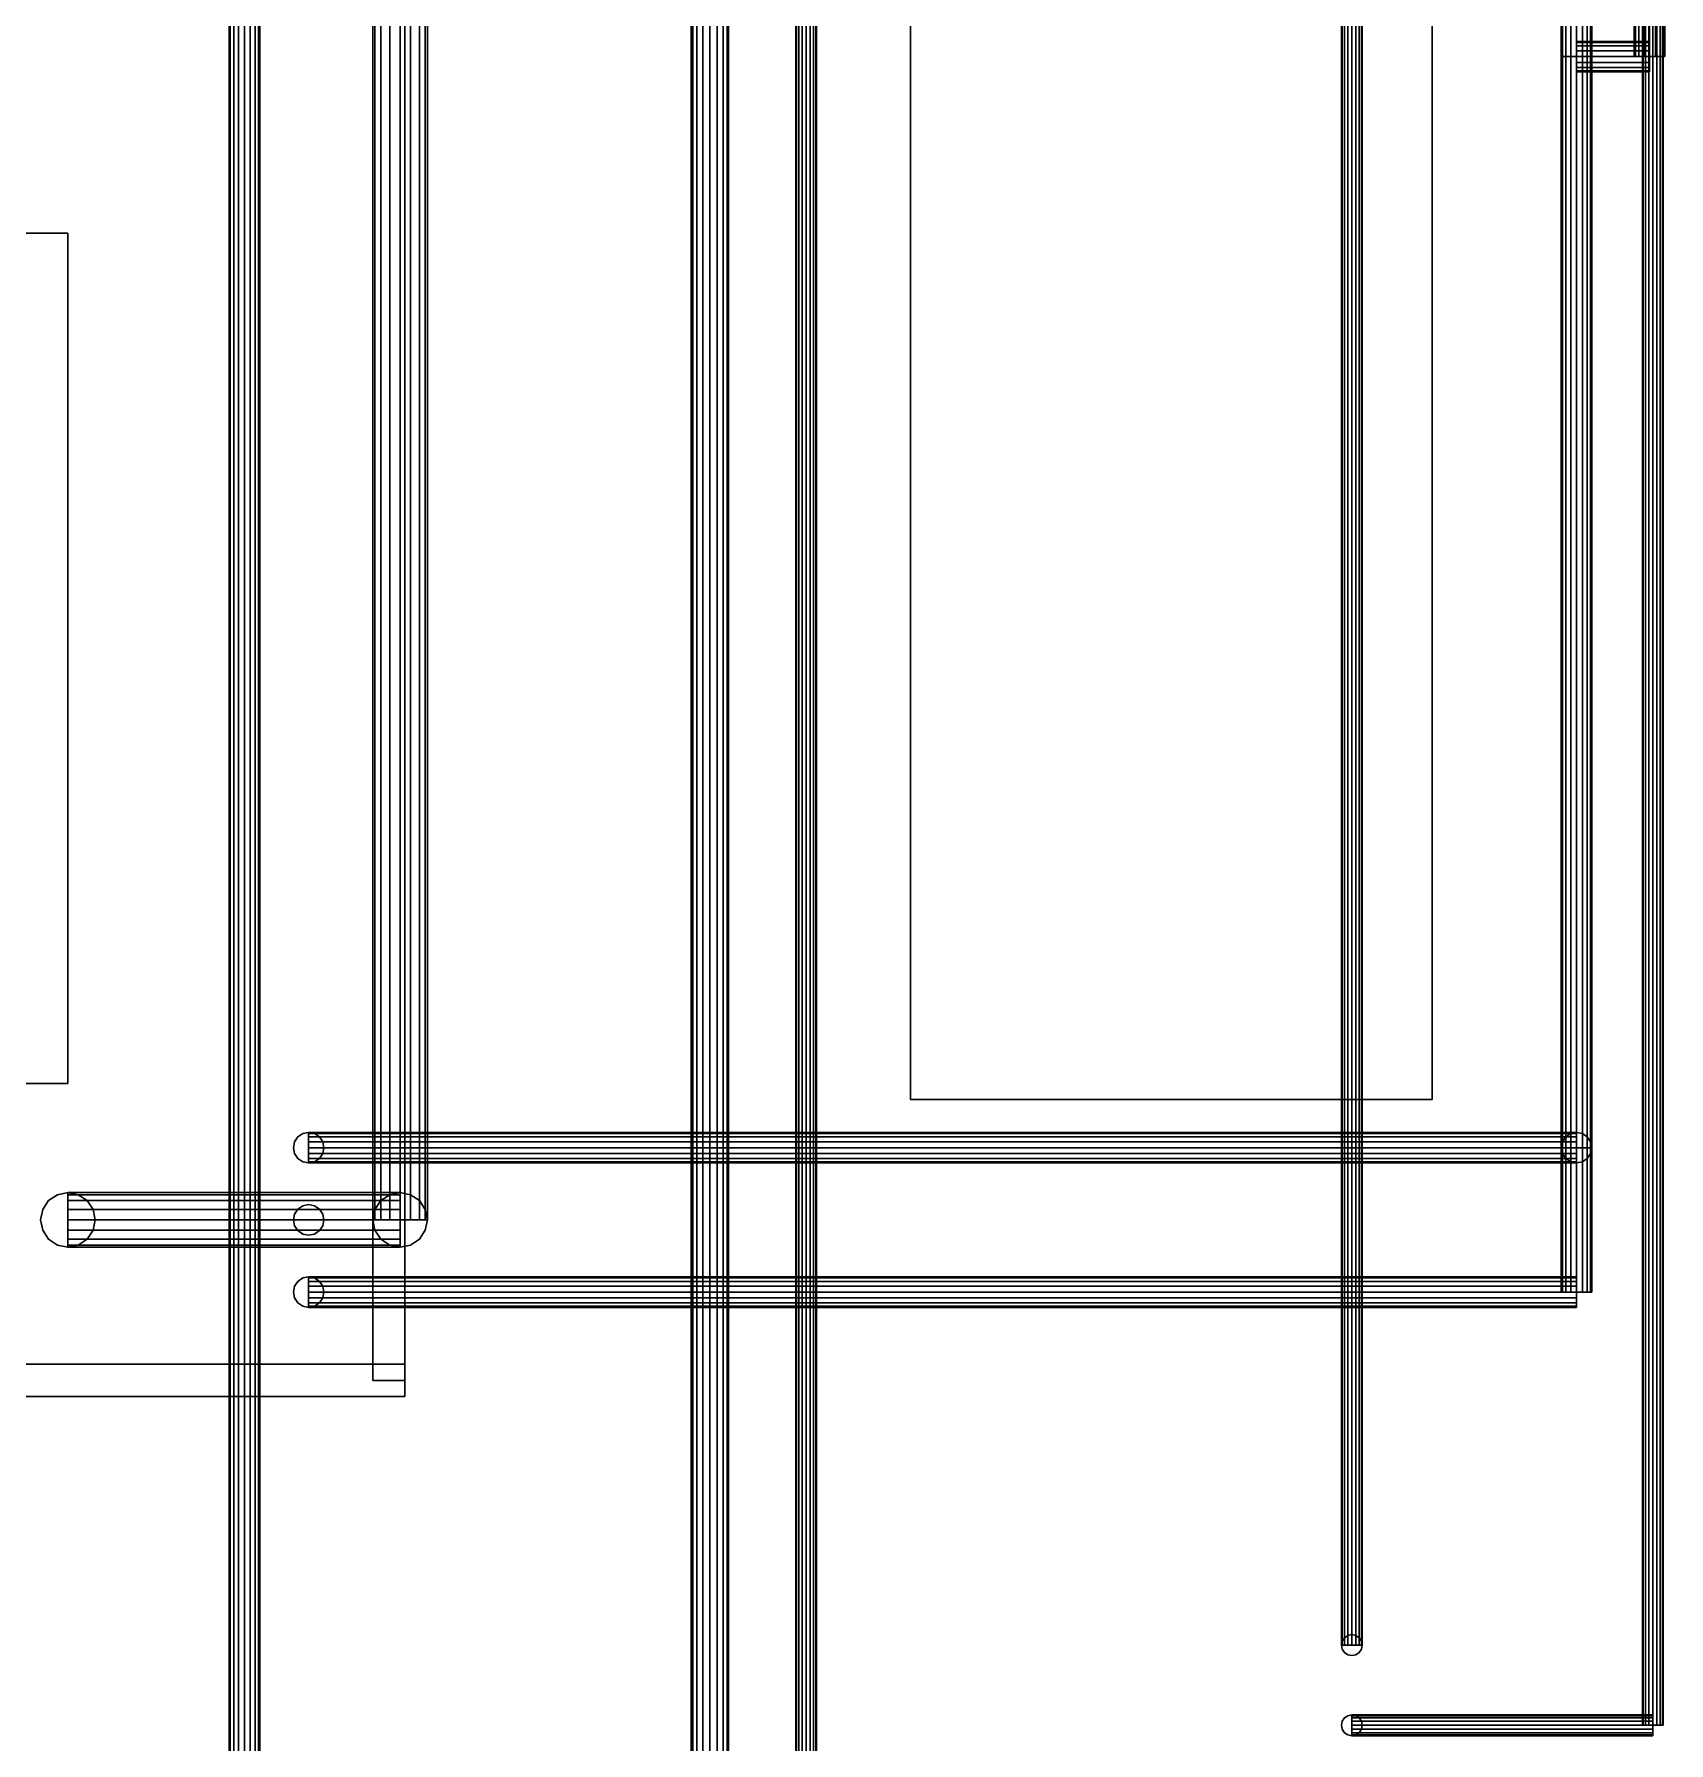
# Model space of a CAD drawing. Header units: millimetres. Extents: x 8500 to 19000, y -3980 to 3980.
# Drawn here: x 11958 to 13995, y -2902 to -772 of the extents above; entities that cross this region are included whole.
import ezdxf

# ---------------------------------------------------------------- set-up
doc = ezdxf.new("R2010")
doc.units = ezdxf.units.MM
doc.layers.add('EQUIPMENT', color=7, linetype='Continuous')
doc.layers.add('FUEL', color=7, linetype='Continuous')

msp = doc.modelspace()

# ---------------------------------------------------------------- linework, layer by layer
at = {"layer": 'EQUIPMENT'}
for points in [[(8500, -3980, 880), (19000, -3980, 880), (19000, 3980, 880), (8500, 3980, 880)], [(8500, -3980, 900), (8500, 3980, 900), (19000, 3980, 900), (19000, -3980, 900)], [(13050, -2100, 900), (13700, -2100, 900), (13700, 2100, 900), (13050, 2100, 900)], [(13050, -2100, 2650), (13050, 2100, 2650), (13700, 2100, 2650), (13700, -2100, 2650)], [(13050, -2100, 900), (13050, 2100, 900), (13050, 2100, 2650), (13050, -2100, 2650)], [(13700, -2100, 900), (13700, -2100, 2650), (13700, 2100, 2650), (13700, 2100, 900)], [(12380, -2450, 900), (12420, -2450, 900), (12420, -650, 900), (12380, -650, 900)], [(12380, -2450, 1850), (12380, -650, 1850), (12420, -650, 1850), (12420, -2450, 1850)], [(12380, -2450, 900), (12380, -650, 900), (12380, -650, 1850), (12380, -2450, 1850)], [(12420, -2450, 900), (12420, -2450, 1850), (12420, -650, 1850), (12420, -650, 900)], [(9000, -2080, 900), (12000, -2080, 900), (12000, -1020, 900), (9000, -1020, 900)], [(9000, -2080, 1120), (9000, -1020, 1120), (12000, -1020, 1120), (12000, -2080, 1120)], [(9000, -1020, 900), (12000, -1020, 900), (12000, -1020, 1120), (9000, -1020, 1120)], [(12000, -2080, 900), (12000, -2080, 1120), (12000, -1020, 1120), (12000, -1020, 900)], [(9000, -2080, 900), (9000, -2080, 1120), (12000, -2080, 1120), (12000, -2080, 900)], [(13050, -2100, 900), (13050, -2100, 2650), (13700, -2100, 2650), (13700, -2100, 900)], [(9280, -2470, 900), (12420, -2470, 900), (12420, -2430, 900), (9280, -2430, 900)], [(9280, -2470, 1850), (9280, -2430, 1850), (12420, -2430, 1850), (12420, -2470, 1850)], [(9280, -2430, 900), (12420, -2430, 900), (12420, -2430, 1850), (9280, -2430, 1850)], [(12420, -2470, 900), (12420, -2470, 1850), (12420, -2430, 1850), (12420, -2430, 900)], [(9280, -2470, 900), (9280, -2470, 1850), (12420, -2470, 1850), (12420, -2470, 900)], [(12380, -2450, 900), (12380, -2450, 1850), (12420, -2450, 1850), (12420, -2450, 900)]]:
    msp.add_3dface(points, dxfattribs=at)
at = {"layer": 'FUEL'}
for points in [[(12382.6, 3840, 2713), (12380, 3840, 2700), (12380, -2250, 2700), (12382.6, -2250, 2713)], [(12380, 3840, 2700), (12382.6, 3840, 2687), (12382.6, -2250, 2687), (12380, -2250, 2700)], [(12390, 3840, 2724), (12382.6, 3840, 2713), (12382.6, -2250, 2713), (12390, -2250, 2724)], [(12382.6, 3840, 2687), (12390, 3840, 2676), (12390, -2250, 2676), (12382.6, -2250, 2687)], [(12401, 3840, 2731.4), (12390, 3840, 2724), (12390, -2250, 2724), (12401, -2250, 2731.4)], [(12390, 3840, 2676), (12401, 3840, 2668.6), (12401, -2250, 2668.6), (12390, -2250, 2676)], [(12414, 3840, 2734), (12401, 3840, 2731.4), (12401, -2250, 2731.4), (12414, -2250, 2734)], [(12401, 3840, 2668.6), (12414, 3840, 2666), (12414, -2250, 2666), (12401, -2250, 2668.6)], [(12427, 3840, 2731.4), (12414, 3840, 2734), (12414, -2250, 2734), (12427, -2250, 2731.4)], [(12414, 3840, 2666), (12427, 3840, 2668.6), (12427, -2250, 2668.6), (12414, -2250, 2666)], [(12438, 3840, 2724), (12427, 3840, 2731.4), (12427, -2250, 2731.4), (12438, -2250, 2724)], [(12427, 3840, 2668.6), (12438, 3840, 2676), (12438, -2250, 2676), (12427, -2250, 2668.6)], [(12445.4, 3840, 2713), (12438, 3840, 2724), (12438, -2250, 2724), (12445.4, -2250, 2713)], [(12438, 3840, 2676), (12445.4, 3840, 2687), (12445.4, -2250, 2687), (12438, -2250, 2676)], [(12448, 3840, 2700), (12445.4, 3840, 2713), (12445.4, -2250, 2713), (12448, -2250, 2700)], [(12445.4, 3840, 2687), (12448, 3840, 2700), (12448, -2250, 2700), (12445.4, -2250, 2687)], [(12202.4, 3710, 2688.3), (12201, 3710, 2681), (12201, -3170, 2681), (12202.4, -3170, 2688.3)], [(12201, 3710, 2681), (12202.4, 3710, 2673.7), (12202.4, -3170, 2673.7), (12201, -3170, 2681)], [(12206.6, 3710, 2694.4), (12202.4, 3710, 2688.3), (12202.4, -3170, 2688.3), (12206.6, -3170, 2694.4)], [(12202.4, 3710, 2673.7), (12206.6, 3710, 2667.6), (12206.6, -3170, 2667.6), (12202.4, -3170, 2673.7)], [(12212.7, 3710, 2698.6), (12206.6, 3710, 2694.4), (12206.6, -3170, 2694.4), (12212.7, -3170, 2698.6)], [(12206.6, 3710, 2667.6), (12212.7, 3710, 2663.4), (12212.7, -3170, 2663.4), (12206.6, -3170, 2667.6)], [(12220, 3710, 2700), (12212.7, 3710, 2698.6), (12212.7, -3170, 2698.6), (12220, -3170, 2700)], [(12212.7, 3710, 2663.4), (12220, 3710, 2662), (12220, -3170, 2662), (12212.7, -3170, 2663.4)], [(12227.3, 3710, 2698.6), (12220, 3710, 2700), (12220, -3170, 2700), (12227.3, -3170, 2698.6)], [(12220, 3710, 2662), (12227.3, 3710, 2663.4), (12227.3, -3170, 2663.4), (12220, -3170, 2662)], [(12233.4, 3710, 2694.4), (12227.3, 3710, 2698.6), (12227.3, -3170, 2698.6), (12233.4, -3170, 2694.4)], [(12227.3, 3710, 2663.4), (12233.4, 3710, 2667.6), (12233.4, -3170, 2667.6), (12227.3, -3170, 2663.4)], [(12237.6, 3710, 2688.3), (12233.4, 3710, 2694.4), (12233.4, -3170, 2694.4), (12237.6, -3170, 2688.3)], [(12233.4, 3710, 2667.6), (12237.6, 3710, 2673.7), (12237.6, -3170, 2673.7), (12233.4, -3170, 2667.6)], [(12239, 3710, 2681), (12237.6, 3710, 2688.3), (12237.6, -3170, 2688.3), (12239, -3170, 2681)], [(12237.6, 3710, 2673.7), (12239, 3710, 2681), (12239, -3170, 2681), (12237.6, -3170, 2673.7)], [(13588, -2780, 2705), (13587, -2780, 2700), (13587, 3500, 2700), (13588, 3500, 2705)], [(13587, -2780, 2700), (13588, -2780, 2695), (13588, 3500, 2695), (13587, 3500, 2700)], [(13590.8, -2780, 2709.2), (13588, -2780, 2705), (13588, 3500, 2705), (13590.8, 3500, 2709.2)], [(13588, -2780, 2695), (13590.8, -2780, 2690.8), (13590.8, 3500, 2690.8), (13588, 3500, 2695)], [(13595, -2780, 2712), (13590.8, -2780, 2709.2), (13590.8, 3500, 2709.2), (13595, 3500, 2712)], [(13590.8, -2780, 2690.8), (13595, -2780, 2688), (13595, 3500, 2688), (13590.8, 3500, 2690.8)], [(13600, -2780, 2713), (13595, -2780, 2712), (13595, 3500, 2712), (13600, 3500, 2713)], [(13595, -2780, 2688), (13600, -2780, 2687), (13600, 3500, 2687), (13595, 3500, 2688)], [(13605, -2780, 2712), (13600, -2780, 2713), (13600, 3500, 2713), (13605, 3500, 2712)], [(13600, -2780, 2687), (13605, -2780, 2688), (13605, 3500, 2688), (13600, 3500, 2687)], [(13609.2, -2780, 2709.2), (13605, -2780, 2712), (13605, 3500, 2712), (13609.2, 3500, 2709.2)], [(13605, -2780, 2688), (13609.2, -2780, 2690.8), (13609.2, 3500, 2690.8), (13605, 3500, 2688)], [(13612, -2780, 2705), (13609.2, -2780, 2709.2), (13609.2, 3500, 2709.2), (13612, 3500, 2705)], [(13609.2, -2780, 2690.8), (13612, -2780, 2695), (13612, 3500, 2695), (13609.2, 3500, 2690.8)], [(13613, -2780, 2700), (13612, -2780, 2705), (13612, 3500, 2705), (13613, 3500, 2700)], [(13612, -2780, 2695), (13613, -2780, 2700), (13613, 3500, 2700), (13612, 3500, 2695)], [(12908, 2850, 2680), (12907, 2850, 2675), (12907, -3170, 2675), (12908, -3170, 2680)], [(12907, 2850, 2675), (12908, 2850, 2670), (12908, -3170, 2670), (12907, -3170, 2675)], [(12910.8, 2850, 2684.2), (12908, 2850, 2680), (12908, -3170, 2680), (12910.8, -3170, 2684.2)], [(12908, 2850, 2670), (12910.8, 2850, 2665.8), (12910.8, -3170, 2665.8), (12908, -3170, 2670)], [(12915, 2850, 2687), (12910.8, 2850, 2684.2), (12910.8, -3170, 2684.2), (12915, -3170, 2687)], [(12910.8, 2850, 2665.8), (12915, 2850, 2663), (12915, -3170, 2663), (12910.8, -3170, 2665.8)], [(12920, 2850, 2688), (12915, 2850, 2687), (12915, -3170, 2687), (12920, -3170, 2688)], [(12915, 2850, 2663), (12920, 2850, 2662), (12920, -3170, 2662), (12915, -3170, 2663)], [(12925, 2850, 2687), (12920, 2850, 2688), (12920, -3170, 2688), (12925, -3170, 2687)], [(12920, 2850, 2662), (12925, 2850, 2663), (12925, -3170, 2663), (12920, -3170, 2662)], [(12929.2, 2850, 2684.2), (12925, 2850, 2687), (12925, -3170, 2687), (12929.2, -3170, 2684.2)], [(12925, 2850, 2663), (12929.2, 2850, 2665.8), (12929.2, -3170, 2665.8), (12925, -3170, 2663)], [(12932, 2850, 2680), (12929.2, 2850, 2684.2), (12929.2, -3170, 2684.2), (12932, -3170, 2680)], [(12929.2, 2850, 2665.8), (12932, 2850, 2670), (12932, -3170, 2670), (12929.2, -3170, 2665.8)], [(12933, 2850, 2675), (12932, 2850, 2680), (12932, -3170, 2680), (12933, -3170, 2675)], [(12932, 2850, 2670), (12933, 2850, 2675), (12933, -3170, 2675), (12932, -3170, 2670)], [(12778.6, -2940, 2684.1), (12776.8, -2940, 2675.2), (12776.8, 2250, 2675.2), (12778.6, 2250, 2684.1)], [(12776.8, -2940, 2675.2), (12778.6, -2940, 2666.3), (12778.6, 2250, 2666.3), (12776.8, 2250, 2675.2)], [(12783.6, -2940, 2691.6), (12778.6, -2940, 2684.1), (12778.6, 2250, 2684.1), (12783.6, 2250, 2691.6)], [(12778.6, -2940, 2666.3), (12783.6, -2940, 2658.8), (12783.6, 2250, 2658.8), (12778.6, 2250, 2666.3)], [(12791.1, -2940, 2696.6), (12783.6, -2940, 2691.6), (12783.6, 2250, 2691.6), (12791.1, 2250, 2696.6)], [(12783.6, -2940, 2658.8), (12791.1, -2940, 2653.8), (12791.1, 2250, 2653.8), (12783.6, 2250, 2658.8)], [(12800, -2940, 2698.4), (12791.1, -2940, 2696.6), (12791.1, 2250, 2696.6), (12800, 2250, 2698.4)], [(12791.1, -2940, 2653.8), (12800, -2940, 2652), (12800, 2250, 2652), (12791.1, 2250, 2653.8)], [(12808.9, -2940, 2696.6), (12800, -2940, 2698.4), (12800, 2250, 2698.4), (12808.9, 2250, 2696.6)], [(12800, -2940, 2652), (12808.9, -2940, 2653.8), (12808.9, 2250, 2653.8), (12800, 2250, 2652)], [(12816.4, -2940, 2691.6), (12808.9, -2940, 2696.6), (12808.9, 2250, 2696.6), (12816.4, 2250, 2691.6)], [(12808.9, -2940, 2653.8), (12816.4, -2940, 2658.8), (12816.4, 2250, 2658.8), (12808.9, 2250, 2653.8)], [(12821.4, -2940, 2684.1), (12816.4, -2940, 2691.6), (12816.4, 2250, 2691.6), (12821.4, 2250, 2684.1)], [(12816.4, -2940, 2658.8), (12821.4, -2940, 2666.3), (12821.4, 2250, 2666.3), (12816.4, 2250, 2658.8)], [(12823.2, -2940, 2675.2), (12821.4, -2940, 2684.1), (12821.4, 2250, 2684.1), (12823.2, 2250, 2675.2)], [(12821.4, -2940, 2666.3), (12823.2, -2940, 2675.2), (12823.2, 2250, 2675.2), (12821.4, 2250, 2666.3)], [(13963, -2880, 2755), (13962, -2880, 2750), (13962, 375, 2750), (13963, 375, 2755)], [(13962, -2880, 2750), (13963, -2880, 2745), (13963, 375, 2745), (13962, 375, 2750)], [(13965.8, -2880, 2759.2), (13963, -2880, 2755), (13963, 375, 2755), (13965.8, 375, 2759.2)], [(13963, -2880, 2745), (13965.8, -2880, 2740.8), (13965.8, 375, 2740.8), (13963, 375, 2745)], [(13970, -2880, 2762), (13965.8, -2880, 2759.2), (13965.8, 375, 2759.2), (13970, 375, 2762)], [(13965.8, -2880, 2740.8), (13970, -2880, 2738), (13970, 375, 2738), (13965.8, 375, 2740.8)], [(13975, -2880, 2763), (13970, -2880, 2762), (13970, 375, 2762), (13975, 375, 2763)], [(13970, -2880, 2738), (13975, -2880, 2737), (13975, 375, 2737), (13970, 375, 2738)], [(13980, -2880, 2762), (13975, -2880, 2763), (13975, 375, 2763), (13980, 375, 2762)], [(13975, -2880, 2737), (13980, -2880, 2738), (13980, 375, 2738), (13975, 375, 2737)], [(13984.2, -2880, 2759.2), (13980, -2880, 2762), (13980, 375, 2762), (13984.2, 375, 2759.2)], [(13980, -2880, 2738), (13984.2, -2880, 2740.8), (13984.2, 375, 2740.8), (13980, 375, 2738)], [(13987, -2880, 2755), (13984.2, -2880, 2759.2), (13984.2, 375, 2759.2), (13987, 375, 2755)], [(13984.2, -2880, 2740.8), (13987, -2880, 2745), (13987, 375, 2745), (13984.2, 375, 2740.8)], [(13988, -2880, 2750), (13987, -2880, 2755), (13987, 375, 2755), (13988, 375, 2750)], [(13987, -2880, 2745), (13988, -2880, 2750), (13988, 375, 2750), (13987, 375, 2745)], [(13862.4, -2340, 2238.3), (13861, -2340, 2231), (13861, -649, 2231), (13862.4, -649, 2238.3)], [(13861, -2340, 2231), (13862.4, -2340, 2223.7), (13862.4, -649, 2223.7), (13861, -649, 2231)], [(13866.6, -2340, 2244.4), (13862.4, -2340, 2238.3), (13862.4, -649, 2238.3), (13866.6, -649, 2244.4)], [(13862.4, -2340, 2223.7), (13866.6, -2340, 2217.6), (13866.6, -649, 2217.6), (13862.4, -649, 2223.7)], [(13872.7, -2340, 2248.6), (13866.6, -2340, 2244.4), (13866.6, -649, 2244.4), (13872.7, -649, 2248.6)], [(13866.6, -2340, 2217.6), (13872.7, -2340, 2213.4), (13872.7, -649, 2213.4), (13866.6, -649, 2217.6)], [(13880, -2340, 2250), (13872.7, -2340, 2248.6), (13872.7, -649, 2248.6), (13880, -649, 2250)], [(13872.7, -2340, 2213.4), (13880, -2340, 2212), (13880, -649, 2212), (13872.7, -649, 2213.4)], [(13887.3, -2340, 2248.6), (13880, -2340, 2250), (13880, -649, 2250), (13887.3, -649, 2248.6)], [(13880, -2340, 2212), (13887.3, -2340, 2213.4), (13887.3, -649, 2213.4), (13880, -649, 2212)], [(13893.4, -2340, 2244.4), (13887.3, -2340, 2248.6), (13887.3, -649, 2248.6), (13893.4, -649, 2244.4)], [(13887.3, -2340, 2213.4), (13893.4, -2340, 2217.6), (13893.4, -649, 2217.6), (13887.3, -649, 2213.4)], [(13897.6, -2340, 2238.3), (13893.4, -2340, 2244.4), (13893.4, -649, 2244.4), (13897.6, -649, 2238.3)], [(13893.4, -2340, 2217.6), (13897.6, -2340, 2223.7), (13897.6, -649, 2223.7), (13893.4, -649, 2217.6)], [(13899, -2340, 2231), (13897.6, -2340, 2238.3), (13897.6, -649, 2238.3), (13899, -649, 2231)], [(13897.6, -2340, 2223.7), (13899, -2340, 2231), (13899, -649, 2231), (13897.6, -649, 2223.7)], [(13953.4, -800, 2638.3), (13952, -800, 2631), (13952, -649, 2631), (13953.4, -649, 2638.3)], [(13952, -800, 2631), (13953.4, -800, 2623.7), (13953.4, -649, 2623.7), (13952, -649, 2631)], [(13957.6, -800, 2644.4), (13953.4, -800, 2638.3), (13953.4, -649, 2638.3), (13957.6, -649, 2644.4)], [(13953.4, -800, 2623.7), (13957.6, -800, 2617.6), (13957.6, -649, 2617.6), (13953.4, -649, 2623.7)], [(13963.7, -800, 2648.6), (13957.6, -800, 2644.4), (13957.6, -649, 2644.4), (13963.7, -649, 2648.6)], [(13957.6, -800, 2617.6), (13963.7, -800, 2613.4), (13963.7, -649, 2613.4), (13957.6, -649, 2617.6)], [(13971, -800, 2650), (13963.7, -800, 2648.6), (13963.7, -649, 2648.6), (13971, -649, 2650)], [(13963.7, -800, 2613.4), (13971, -800, 2612), (13971, -649, 2612), (13963.7, -649, 2613.4)], [(13978.3, -800, 2648.6), (13971, -800, 2650), (13971, -649, 2650), (13978.3, -649, 2648.6)], [(13971, -800, 2612), (13978.3, -800, 2613.4), (13978.3, -649, 2613.4), (13971, -649, 2612)], [(13984.4, -800, 2644.4), (13978.3, -800, 2648.6), (13978.3, -649, 2648.6), (13984.4, -649, 2644.4)], [(13978.3, -800, 2613.4), (13984.4, -800, 2617.6), (13984.4, -649, 2617.6), (13978.3, -649, 2613.4)], [(13988.6, -800, 2638.3), (13984.4, -800, 2644.4), (13984.4, -649, 2644.4), (13988.6, -649, 2638.3)], [(13984.4, -800, 2617.6), (13988.6, -800, 2623.7), (13988.6, -649, 2623.7), (13984.4, -649, 2617.6)], [(13990, -800, 2631), (13988.6, -800, 2638.3), (13988.6, -649, 2638.3), (13990, -649, 2631)], [(13988.6, -800, 2623.7), (13990, -800, 2631), (13990, -649, 2631), (13988.6, -649, 2623.7)], [(13880, -781, 2631), (13880, -782.4, 2638.3), (13971, -782.4, 2638.3), (13971, -781, 2631)], [(13880, -782.4, 2623.7), (13880, -781, 2631), (13971, -781, 2631), (13971, -782.4, 2623.7)], [(13880, -782.4, 2638.3), (13880, -786.6, 2644.4), (13971, -786.6, 2644.4), (13971, -782.4, 2638.3)], [(13880, -786.6, 2617.6), (13880, -782.4, 2623.7), (13971, -782.4, 2623.7), (13971, -786.6, 2617.6)], [(13880, -786.6, 2644.4), (13880, -792.7, 2648.6), (13971, -792.7, 2648.6), (13971, -786.6, 2644.4)], [(13880, -792.7, 2613.4), (13880, -786.6, 2617.6), (13971, -786.6, 2617.6), (13971, -792.7, 2613.4)], [(13862.4, -2160, 2638.3), (13861, -2160, 2631), (13861, -800, 2631), (13862.4, -800, 2638.3)], [(13861, -2160, 2631), (13862.4, -2160, 2623.7), (13862.4, -800, 2623.7), (13861, -800, 2631)], [(13866.6, -2160, 2644.4), (13862.4, -2160, 2638.3), (13862.4, -800, 2638.3), (13866.6, -800, 2644.4)], [(13862.4, -2160, 2623.7), (13866.6, -2160, 2617.6), (13866.6, -800, 2617.6), (13862.4, -800, 2623.7)], [(13872.7, -2160, 2648.6), (13866.6, -2160, 2644.4), (13866.6, -800, 2644.4), (13872.7, -800, 2648.6)], [(13866.6, -2160, 2617.6), (13872.7, -2160, 2613.4), (13872.7, -800, 2613.4), (13866.6, -800, 2617.6)], [(13880, -2160, 2650), (13872.7, -2160, 2648.6), (13872.7, -800, 2648.6), (13880, -800, 2650)], [(13872.7, -2160, 2613.4), (13880, -2160, 2612), (13880, -800, 2612), (13872.7, -800, 2613.4)], [(13880, -792.7, 2648.6), (13880, -800, 2650), (13971, -800, 2650), (13971, -792.7, 2648.6)], [(13880, -800, 2612), (13880, -792.7, 2613.4), (13971, -792.7, 2613.4), (13971, -800, 2612)], [(13887.3, -2160, 2648.6), (13880, -2160, 2650), (13880, -800, 2650), (13887.3, -800, 2648.6)], [(13880, -2160, 2612), (13887.3, -2160, 2613.4), (13887.3, -800, 2613.4), (13880, -800, 2612)], [(13880, -800, 2650), (13880, -807.3, 2648.6), (13971, -807.3, 2648.6), (13971, -800, 2650)], [(13880, -807.3, 2613.4), (13880, -800, 2612), (13971, -800, 2612), (13971, -807.3, 2613.4)], [(13880, -807.3, 2648.6), (13880, -813.4, 2644.4), (13971, -813.4, 2644.4), (13971, -807.3, 2648.6)], [(13880, -813.4, 2617.6), (13880, -807.3, 2613.4), (13971, -807.3, 2613.4), (13971, -813.4, 2617.6)], [(13893.4, -2160, 2644.4), (13887.3, -2160, 2648.6), (13887.3, -800, 2648.6), (13893.4, -800, 2644.4)], [(13887.3, -2160, 2613.4), (13893.4, -2160, 2617.6), (13893.4, -800, 2617.6), (13887.3, -800, 2613.4)], [(13897.6, -2160, 2638.3), (13893.4, -2160, 2644.4), (13893.4, -800, 2644.4), (13897.6, -800, 2638.3)], [(13893.4, -2160, 2617.6), (13897.6, -2160, 2623.7), (13897.6, -800, 2623.7), (13893.4, -800, 2617.6)], [(13899, -2160, 2631), (13897.6, -2160, 2638.3), (13897.6, -800, 2638.3), (13899, -800, 2631)], [(13897.6, -2160, 2623.7), (13899, -2160, 2631), (13899, -800, 2631), (13897.6, -800, 2623.7)], [(13880, -813.4, 2644.4), (13880, -817.6, 2638.3), (13971, -817.6, 2638.3), (13971, -813.4, 2644.4)], [(13880, -817.6, 2623.7), (13880, -813.4, 2617.6), (13971, -813.4, 2617.6), (13971, -817.6, 2623.7)], [(13880, -817.6, 2638.3), (13880, -819, 2631), (13971, -819, 2631), (13971, -817.6, 2638.3)], [(13880, -819, 2631), (13880, -817.6, 2623.7), (13971, -817.6, 2623.7), (13971, -819, 2631)], [(12286.6, -2146.6, 1350), (12282.4, -2152.7, 1350), (12282.4, -2152.7, 1470), (12286.6, -2146.6, 1470)], [(12286.6, -2146.6, 1470), (12282.4, -2152.7, 1470), (12282.4, -2152.7, 2481), (12286.6, -2146.6, 2481)], [(12292.7, -2142.4, 1350), (12286.6, -2146.6, 1350), (12286.6, -2146.6, 1470), (12292.7, -2142.4, 1470)], [(12292.7, -2142.4, 1470), (12286.6, -2146.6, 1470), (12286.6, -2146.6, 2481), (12292.7, -2142.4, 2481)], [(12300, -2141, 1350), (12292.7, -2142.4, 1350), (12292.7, -2142.4, 1470), (12300, -2141, 1470)], [(12300, -2141, 1470), (12292.7, -2142.4, 1470), (12292.7, -2142.4, 2481), (12300, -2141, 2481)], [(12307.3, -2142.4, 1350), (12300, -2141, 1350), (12300, -2141, 1470), (12307.3, -2142.4, 1470)], [(12307.3, -2142.4, 1470), (12300, -2141, 1470), (12300, -2141, 2481), (12307.3, -2142.4, 2481)], [(12300, -2141, 2481), (12300, -2142.4, 2488.3), (13880, -2142.4, 2488.3), (13880, -2141, 2481)], [(12300, -2142.4, 2473.7), (12300, -2141, 2481), (13880, -2141, 2481), (13880, -2142.4, 2473.7)], [(12300, -2142.4, 2488.3), (12300, -2146.6, 2494.4), (13880, -2146.6, 2494.4), (13880, -2142.4, 2488.3)], [(12300, -2146.6, 2467.6), (12300, -2142.4, 2473.7), (13880, -2142.4, 2473.7), (13880, -2146.6, 2467.6)], [(12300, -2146.6, 2494.4), (12300, -2152.7, 2498.6), (13880, -2152.7, 2498.6), (13880, -2146.6, 2494.4)], [(12300, -2152.7, 2463.4), (12300, -2146.6, 2467.6), (13880, -2146.6, 2467.6), (13880, -2152.7, 2463.4)], [(12313.4, -2146.6, 1350), (12307.3, -2142.4, 1350), (12307.3, -2142.4, 1470), (12313.4, -2146.6, 1470)], [(12313.4, -2146.6, 1470), (12307.3, -2142.4, 1470), (12307.3, -2142.4, 2481), (12313.4, -2146.6, 2481)], [(12317.6, -2152.7, 1350), (12313.4, -2146.6, 1350), (12313.4, -2146.6, 1470), (12317.6, -2152.7, 1470)], [(12317.6, -2152.7, 1470), (12313.4, -2146.6, 1470), (12313.4, -2146.6, 2481), (12317.6, -2152.7, 2481)], [(13866.6, -2146.6, 2481), (13862.4, -2152.7, 2481), (13862.4, -2152.7, 2631), (13866.6, -2146.6, 2631)], [(13872.7, -2142.4, 2481), (13866.6, -2146.6, 2481), (13866.6, -2146.6, 2631), (13872.7, -2142.4, 2631)], [(13880, -2141, 2481), (13872.7, -2142.4, 2481), (13872.7, -2142.4, 2631), (13880, -2141, 2631)], [(13887.3, -2142.4, 2481), (13880, -2141, 2481), (13880, -2141, 2631), (13887.3, -2142.4, 2631)], [(13893.4, -2146.6, 2481), (13887.3, -2142.4, 2481), (13887.3, -2142.4, 2631), (13893.4, -2146.6, 2631)], [(13897.6, -2152.7, 2481), (13893.4, -2146.6, 2481), (13893.4, -2146.6, 2631), (13897.6, -2152.7, 2631)], [(12282.4, -2152.7, 1350), (12281, -2160, 1350), (12281, -2160, 1470), (12282.4, -2152.7, 1470)], [(12282.4, -2152.7, 1470), (12281, -2160, 1470), (12281, -2160, 2481), (12282.4, -2152.7, 2481)], [(12281, -2160, 1350), (12282.4, -2167.3, 1350), (12282.4, -2167.3, 1470), (12281, -2160, 1470)], [(12281, -2160, 1470), (12282.4, -2167.3, 1470), (12282.4, -2167.3, 2481), (12281, -2160, 2481)], [(12282.4, -2167.3, 1350), (12286.6, -2173.4, 1350), (12286.6, -2173.4, 1470), (12282.4, -2167.3, 1470)], [(12282.4, -2167.3, 1470), (12286.6, -2173.4, 1470), (12286.6, -2173.4, 2481), (12282.4, -2167.3, 2481)], [(12300, -2152.7, 2498.6), (12300, -2160, 2500), (13880, -2160, 2500), (13880, -2152.7, 2498.6)], [(12300, -2160, 2462), (12300, -2152.7, 2463.4), (13880, -2152.7, 2463.4), (13880, -2160, 2462)], [(12300, -2160, 2500), (12300, -2167.3, 2498.6), (13880, -2167.3, 2498.6), (13880, -2160, 2500)], [(12300, -2167.3, 2463.4), (12300, -2160, 2462), (13880, -2160, 2462), (13880, -2167.3, 2463.4)], [(12300, -2167.3, 2498.6), (12300, -2173.4, 2494.4), (13880, -2173.4, 2494.4), (13880, -2167.3, 2498.6)], [(12300, -2173.4, 2467.6), (12300, -2167.3, 2463.4), (13880, -2167.3, 2463.4), (13880, -2173.4, 2467.6)], [(12313.4, -2173.4, 1350), (12317.6, -2167.3, 1350), (12317.6, -2167.3, 1470), (12313.4, -2173.4, 1470)], [(12313.4, -2173.4, 1470), (12317.6, -2167.3, 1470), (12317.6, -2167.3, 2481), (12313.4, -2173.4, 2481)], [(12319, -2160, 1350), (12317.6, -2152.7, 1350), (12317.6, -2152.7, 1470), (12319, -2160, 1470)], [(12319, -2160, 1470), (12317.6, -2152.7, 1470), (12317.6, -2152.7, 2481), (12319, -2160, 2481)], [(12317.6, -2167.3, 1350), (12319, -2160, 1350), (12319, -2160, 1470), (12317.6, -2167.3, 1470)], [(12317.6, -2167.3, 1470), (12319, -2160, 1470), (12319, -2160, 2481), (12317.6, -2167.3, 2481)], [(13862.4, -2152.7, 2481), (13861, -2160, 2481), (13861, -2160, 2631), (13862.4, -2152.7, 2631)], [(13861, -2160, 2481), (13862.4, -2167.3, 2481), (13862.4, -2167.3, 2631), (13861, -2160, 2631)], [(13862.4, -2167.3, 2481), (13866.6, -2173.4, 2481), (13866.6, -2173.4, 2631), (13862.4, -2167.3, 2631)], [(13893.4, -2173.4, 2481), (13897.6, -2167.3, 2481), (13897.6, -2167.3, 2631), (13893.4, -2173.4, 2631)], [(13899, -2160, 2481), (13897.6, -2152.7, 2481), (13897.6, -2152.7, 2631), (13899, -2160, 2631)], [(13897.6, -2167.3, 2481), (13899, -2160, 2481), (13899, -2160, 2631), (13897.6, -2167.3, 2631)], [(12286.6, -2173.4, 1350), (12292.7, -2177.6, 1350), (12292.7, -2177.6, 1470), (12286.6, -2173.4, 1470)], [(12286.6, -2173.4, 1470), (12292.7, -2177.6, 1470), (12292.7, -2177.6, 2481), (12286.6, -2173.4, 2481)], [(12292.7, -2177.6, 1350), (12300, -2179, 1350), (12300, -2179, 1470), (12292.7, -2177.6, 1470)], [(12292.7, -2177.6, 1470), (12300, -2179, 1470), (12300, -2179, 2481), (12292.7, -2177.6, 2481)], [(12300, -2173.4, 2494.4), (12300, -2177.6, 2488.3), (13880, -2177.6, 2488.3), (13880, -2173.4, 2494.4)], [(12300, -2177.6, 2473.7), (12300, -2173.4, 2467.6), (13880, -2173.4, 2467.6), (13880, -2177.6, 2473.7)], [(12300, -2179, 1350), (12307.3, -2177.6, 1350), (12307.3, -2177.6, 1470), (12300, -2179, 1470)], [(12300, -2179, 1470), (12307.3, -2177.6, 1470), (12307.3, -2177.6, 2481), (12300, -2179, 2481)], [(12300, -2177.6, 2488.3), (12300, -2179, 2481), (13880, -2179, 2481), (13880, -2177.6, 2488.3)], [(12300, -2179, 2481), (12300, -2177.6, 2473.7), (13880, -2177.6, 2473.7), (13880, -2179, 2481)], [(12307.3, -2177.6, 1350), (12313.4, -2173.4, 1350), (12313.4, -2173.4, 1470), (12307.3, -2177.6, 1470)], [(12307.3, -2177.6, 1470), (12313.4, -2173.4, 1470), (12313.4, -2173.4, 2481), (12307.3, -2177.6, 2481)], [(13866.6, -2173.4, 2481), (13872.7, -2177.6, 2481), (13872.7, -2177.6, 2631), (13866.6, -2173.4, 2631)], [(13872.7, -2177.6, 2481), (13880, -2179, 2481), (13880, -2179, 2631), (13872.7, -2177.6, 2631)], [(13880, -2179, 2481), (13887.3, -2177.6, 2481), (13887.3, -2177.6, 2631), (13880, -2179, 2631)], [(13887.3, -2177.6, 2481), (13893.4, -2173.4, 2481), (13893.4, -2173.4, 2631), (13887.3, -2177.6, 2631)], [(11976, -2226, 1886), (11968.6, -2237, 1886), (11968.6, -2237, 1100), (11976, -2226, 1100)], [(11976, -2226, 1100), (11968.6, -2237, 1100), (11968.6, -2237, 680), (11976, -2226, 680)], [(11987, -2218.6, 1886), (11976, -2226, 1886), (11976, -2226, 1100), (11987, -2218.6, 1100)], [(11987, -2218.6, 1100), (11976, -2226, 1100), (11976, -2226, 680), (11987, -2218.6, 680)], [(12000, -2216, 1886), (11987, -2218.6, 1886), (11987, -2218.6, 1100), (12000, -2216, 1100)], [(12000, -2216, 1100), (11987, -2218.6, 1100), (11987, -2218.6, 680), (12000, -2216, 680)], [(12414, -2216, 1886), (12414, -2218.6, 1899), (12000, -2218.6, 1899), (12000, -2216, 1886)], [(12414, -2218.6, 1873), (12414, -2216, 1886), (12000, -2216, 1886), (12000, -2218.6, 1873)], [(12013, -2218.6, 1886), (12000, -2216, 1886), (12000, -2216, 1100), (12013, -2218.6, 1100)], [(12013, -2218.6, 1100), (12000, -2216, 1100), (12000, -2216, 680), (12013, -2218.6, 680)], [(12414, -2218.6, 1899), (12414, -2226, 1910), (12000, -2226, 1910), (12000, -2218.6, 1899)], [(12414, -2226, 1862), (12414, -2218.6, 1873), (12000, -2218.6, 1873), (12000, -2226, 1862)], [(12414, -2226, 1910), (12414, -2237, 1917.4), (12000, -2237, 1917.4), (12000, -2226, 1910)], [(12414, -2237, 1854.6), (12414, -2226, 1862), (12000, -2226, 1862), (12000, -2237, 1854.6)], [(12024, -2226, 1886), (12013, -2218.6, 1886), (12013, -2218.6, 1100), (12024, -2226, 1100)], [(12024, -2226, 1100), (12013, -2218.6, 1100), (12013, -2218.6, 680), (12024, -2226, 680)], [(12031.4, -2237, 1886), (12024, -2226, 1886), (12024, -2226, 1100), (12031.4, -2237, 1100)], [(12031.4, -2237, 1100), (12024, -2226, 1100), (12024, -2226, 680), (12031.4, -2237, 680)], [(12292.7, -2232.4, 680), (12286.6, -2236.6, 680), (12286.6, -2236.6, 1100), (12292.7, -2232.4, 1100)], [(12292.7, -2232.4, 1100), (12286.6, -2236.6, 1100), (12286.6, -2236.6, 1130), (12292.7, -2232.4, 1130)], [(12292.7, -2232.4, 1130), (12286.6, -2236.6, 1130), (12286.6, -2236.6, 1250), (12292.7, -2232.4, 1250)], [(12300, -2231, 680), (12292.7, -2232.4, 680), (12292.7, -2232.4, 1100), (12300, -2231, 1100)], [(12300, -2231, 1100), (12292.7, -2232.4, 1100), (12292.7, -2232.4, 1130), (12300, -2231, 1130)], [(12300, -2231, 1130), (12292.7, -2232.4, 1130), (12292.7, -2232.4, 1250), (12300, -2231, 1250)], [(12307.3, -2232.4, 680), (12300, -2231, 680), (12300, -2231, 1100), (12307.3, -2232.4, 1100)], [(12307.3, -2232.4, 1100), (12300, -2231, 1100), (12300, -2231, 1130), (12307.3, -2232.4, 1130)], [(12307.3, -2232.4, 1130), (12300, -2231, 1130), (12300, -2231, 1250), (12307.3, -2232.4, 1250)], [(12313.4, -2236.6, 680), (12307.3, -2232.4, 680), (12307.3, -2232.4, 1100), (12313.4, -2236.6, 1100)], [(12313.4, -2236.6, 1100), (12307.3, -2232.4, 1100), (12307.3, -2232.4, 1130), (12313.4, -2236.6, 1130)], [(12313.4, -2236.6, 1130), (12307.3, -2232.4, 1130), (12307.3, -2232.4, 1250), (12313.4, -2236.6, 1250)], [(12390, -2226, 2700), (12382.6, -2237, 2700), (12382.6, -2237, 1886), (12390, -2226, 1886)], [(12401, -2218.6, 2700), (12390, -2226, 2700), (12390, -2226, 1886), (12401, -2218.6, 1886)], [(12414, -2216, 2700), (12401, -2218.6, 2700), (12401, -2218.6, 1886), (12414, -2216, 1886)], [(12427, -2218.6, 2700), (12414, -2216, 2700), (12414, -2216, 1886), (12427, -2218.6, 1886)], [(12438, -2226, 2700), (12427, -2218.6, 2700), (12427, -2218.6, 1886), (12438, -2226, 1886)], [(12445.4, -2237, 2700), (12438, -2226, 2700), (12438, -2226, 1886), (12445.4, -2237, 1886)], [(11968.6, -2237, 1886), (11966, -2250, 1886), (11966, -2250, 1100), (11968.6, -2237, 1100)], [(11968.6, -2237, 1100), (11966, -2250, 1100), (11966, -2250, 680), (11968.6, -2237, 680)], [(11966, -2250, 1886), (11968.6, -2263, 1886), (11968.6, -2263, 1100), (11966, -2250, 1100)], [(11966, -2250, 1100), (11968.6, -2263, 1100), (11968.6, -2263, 680), (11966, -2250, 680)], [(12414, -2237, 1917.4), (12414, -2250, 1920), (12000, -2250, 1920), (12000, -2237, 1917.4)], [(12414, -2250, 1852), (12414, -2237, 1854.6), (12000, -2237, 1854.6), (12000, -2250, 1852)], [(12414, -2250, 1920), (12414, -2263, 1917.4), (12000, -2263, 1917.4), (12000, -2250, 1920)], [(12414, -2263, 1854.6), (12414, -2250, 1852), (12000, -2250, 1852), (12000, -2263, 1854.6)], [(12034, -2250, 1886), (12031.4, -2237, 1886), (12031.4, -2237, 1100), (12034, -2250, 1100)], [(12034, -2250, 1100), (12031.4, -2237, 1100), (12031.4, -2237, 680), (12034, -2250, 680)], [(12031.4, -2263, 1886), (12034, -2250, 1886), (12034, -2250, 1100), (12031.4, -2263, 1100)], [(12031.4, -2263, 1100), (12034, -2250, 1100), (12034, -2250, 680), (12031.4, -2263, 680)], [(12282.4, -2242.7, 680), (12281, -2250, 680), (12281, -2250, 1100), (12282.4, -2242.7, 1100)], [(12282.4, -2242.7, 1100), (12281, -2250, 1100), (12281, -2250, 1130), (12282.4, -2242.7, 1130)], [(12282.4, -2242.7, 1130), (12281, -2250, 1130), (12281, -2250, 1250), (12282.4, -2242.7, 1250)], [(12281, -2250, 680), (12282.4, -2257.3, 680), (12282.4, -2257.3, 1100), (12281, -2250, 1100)], [(12281, -2250, 1100), (12282.4, -2257.3, 1100), (12282.4, -2257.3, 1130), (12281, -2250, 1130)], [(12281, -2250, 1130), (12282.4, -2257.3, 1130), (12282.4, -2257.3, 1250), (12281, -2250, 1250)], [(12286.6, -2236.6, 680), (12282.4, -2242.7, 680), (12282.4, -2242.7, 1100), (12286.6, -2236.6, 1100)], [(12286.6, -2236.6, 1100), (12282.4, -2242.7, 1100), (12282.4, -2242.7, 1130), (12286.6, -2236.6, 1130)], [(12286.6, -2236.6, 1130), (12282.4, -2242.7, 1130), (12282.4, -2242.7, 1250), (12286.6, -2236.6, 1250)], [(12282.4, -2257.3, 680), (12286.6, -2263.4, 680), (12286.6, -2263.4, 1100), (12282.4, -2257.3, 1100)], [(12282.4, -2257.3, 1100), (12286.6, -2263.4, 1100), (12286.6, -2263.4, 1130), (12282.4, -2257.3, 1130)], [(12282.4, -2257.3, 1130), (12286.6, -2263.4, 1130), (12286.6, -2263.4, 1250), (12282.4, -2257.3, 1250)], [(12317.6, -2242.7, 680), (12313.4, -2236.6, 680), (12313.4, -2236.6, 1100), (12317.6, -2242.7, 1100)], [(12317.6, -2242.7, 1100), (12313.4, -2236.6, 1100), (12313.4, -2236.6, 1130), (12317.6, -2242.7, 1130)], [(12317.6, -2242.7, 1130), (12313.4, -2236.6, 1130), (12313.4, -2236.6, 1250), (12317.6, -2242.7, 1250)], [(12313.4, -2263.4, 680), (12317.6, -2257.3, 680), (12317.6, -2257.3, 1100), (12313.4, -2263.4, 1100)], [(12313.4, -2263.4, 1100), (12317.6, -2257.3, 1100), (12317.6, -2257.3, 1130), (12313.4, -2263.4, 1130)], [(12313.4, -2263.4, 1130), (12317.6, -2257.3, 1130), (12317.6, -2257.3, 1250), (12313.4, -2263.4, 1250)], [(12319, -2250, 680), (12317.6, -2242.7, 680), (12317.6, -2242.7, 1100), (12319, -2250, 1100)], [(12319, -2250, 1100), (12317.6, -2242.7, 1100), (12317.6, -2242.7, 1130), (12319, -2250, 1130)], [(12319, -2250, 1130), (12317.6, -2242.7, 1130), (12317.6, -2242.7, 1250), (12319, -2250, 1250)], [(12317.6, -2257.3, 680), (12319, -2250, 680), (12319, -2250, 1100), (12317.6, -2257.3, 1100)], [(12317.6, -2257.3, 1100), (12319, -2250, 1100), (12319, -2250, 1130), (12317.6, -2257.3, 1130)], [(12317.6, -2257.3, 1130), (12319, -2250, 1130), (12319, -2250, 1250), (12317.6, -2257.3, 1250)], [(12382.6, -2237, 2700), (12380, -2250, 2700), (12380, -2250, 1886), (12382.6, -2237, 1886)], [(12380, -2250, 2700), (12382.6, -2263, 2700), (12382.6, -2263, 1886), (12380, -2250, 1886)], [(12448, -2250, 2700), (12445.4, -2237, 2700), (12445.4, -2237, 1886), (12448, -2250, 1886)], [(12445.4, -2263, 2700), (12448, -2250, 2700), (12448, -2250, 1886), (12445.4, -2263, 1886)], [(11968.6, -2263, 1886), (11976, -2274, 1886), (11976, -2274, 1100), (11968.6, -2263, 1100)], [(11968.6, -2263, 1100), (11976, -2274, 1100), (11976, -2274, 680), (11968.6, -2263, 680)], [(11976, -2274, 1886), (11987, -2281.4, 1886), (11987, -2281.4, 1100), (11976, -2274, 1100)], [(11976, -2274, 1100), (11987, -2281.4, 1100), (11987, -2281.4, 680), (11976, -2274, 680)], [(12414, -2263, 1917.4), (12414, -2274, 1910), (12000, -2274, 1910), (12000, -2263, 1917.4)], [(12414, -2274, 1862), (12414, -2263, 1854.6), (12000, -2263, 1854.6), (12000, -2274, 1862)], [(12414, -2274, 1910), (12414, -2281.4, 1899), (12000, -2281.4, 1899), (12000, -2274, 1910)], [(12414, -2281.4, 1873), (12414, -2274, 1862), (12000, -2274, 1862), (12000, -2281.4, 1873)], [(12013, -2281.4, 1886), (12024, -2274, 1886), (12024, -2274, 1100), (12013, -2281.4, 1100)], [(12013, -2281.4, 1100), (12024, -2274, 1100), (12024, -2274, 680), (12013, -2281.4, 680)], [(12024, -2274, 1886), (12031.4, -2263, 1886), (12031.4, -2263, 1100), (12024, -2274, 1100)], [(12024, -2274, 1100), (12031.4, -2263, 1100), (12031.4, -2263, 680), (12024, -2274, 680)], [(12286.6, -2263.4, 680), (12292.7, -2267.6, 680), (12292.7, -2267.6, 1100), (12286.6, -2263.4, 1100)], [(12286.6, -2263.4, 1100), (12292.7, -2267.6, 1100), (12292.7, -2267.6, 1130), (12286.6, -2263.4, 1130)], [(12286.6, -2263.4, 1130), (12292.7, -2267.6, 1130), (12292.7, -2267.6, 1250), (12286.6, -2263.4, 1250)], [(12292.7, -2267.6, 680), (12300, -2269, 680), (12300, -2269, 1100), (12292.7, -2267.6, 1100)], [(12292.7, -2267.6, 1100), (12300, -2269, 1100), (12300, -2269, 1130), (12292.7, -2267.6, 1130)], [(12292.7, -2267.6, 1130), (12300, -2269, 1130), (12300, -2269, 1250), (12292.7, -2267.6, 1250)], [(12300, -2269, 680), (12307.3, -2267.6, 680), (12307.3, -2267.6, 1100), (12300, -2269, 1100)], [(12300, -2269, 1100), (12307.3, -2267.6, 1100), (12307.3, -2267.6, 1130), (12300, -2269, 1130)], [(12300, -2269, 1130), (12307.3, -2267.6, 1130), (12307.3, -2267.6, 1250), (12300, -2269, 1250)], [(12307.3, -2267.6, 680), (12313.4, -2263.4, 680), (12313.4, -2263.4, 1100), (12307.3, -2267.6, 1100)], [(12307.3, -2267.6, 1100), (12313.4, -2263.4, 1100), (12313.4, -2263.4, 1130), (12307.3, -2267.6, 1130)], [(12307.3, -2267.6, 1130), (12313.4, -2263.4, 1130), (12313.4, -2263.4, 1250), (12307.3, -2267.6, 1250)], [(12382.6, -2263, 2700), (12390, -2274, 2700), (12390, -2274, 1886), (12382.6, -2263, 1886)], [(12390, -2274, 2700), (12401, -2281.4, 2700), (12401, -2281.4, 1886), (12390, -2274, 1886)], [(12427, -2281.4, 2700), (12438, -2274, 2700), (12438, -2274, 1886), (12427, -2281.4, 1886)], [(12438, -2274, 2700), (12445.4, -2263, 2700), (12445.4, -2263, 1886), (12438, -2274, 1886)], [(11987, -2281.4, 1886), (12000, -2284, 1886), (12000, -2284, 1100), (11987, -2281.4, 1100)], [(11987, -2281.4, 1100), (12000, -2284, 1100), (12000, -2284, 680), (11987, -2281.4, 680)], [(12414, -2281.4, 1899), (12414, -2284, 1886), (12000, -2284, 1886), (12000, -2281.4, 1899)], [(12414, -2284, 1886), (12414, -2281.4, 1873), (12000, -2281.4, 1873), (12000, -2284, 1886)], [(12000, -2284, 1886), (12013, -2281.4, 1886), (12013, -2281.4, 1100), (12000, -2284, 1100)], [(12000, -2284, 1100), (12013, -2281.4, 1100), (12013, -2281.4, 680), (12000, -2284, 680)], [(12401, -2281.4, 2700), (12414, -2284, 2700), (12414, -2284, 1886), (12401, -2281.4, 1886)], [(12414, -2284, 2700), (12427, -2281.4, 2700), (12427, -2281.4, 1886), (12414, -2284, 1886)], [(12300, -2321, 1350), (12292.7, -2322.4, 1350), (12292.7, -2322.4, 1470), (12300, -2321, 1470)], [(12300, -2321, 1470), (12292.7, -2322.4, 1470), (12292.7, -2322.4, 2231), (12300, -2321, 2231)], [(12307.3, -2322.4, 1350), (12300, -2321, 1350), (12300, -2321, 1470), (12307.3, -2322.4, 1470)], [(12307.3, -2322.4, 1470), (12300, -2321, 1470), (12300, -2321, 2231), (12307.3, -2322.4, 2231)], [(12300, -2321, 2231), (12300, -2322.4, 2238.3), (13880, -2322.4, 2238.3), (13880, -2321, 2231)], [(12300, -2322.4, 2223.7), (12300, -2321, 2231), (13880, -2321, 2231), (13880, -2322.4, 2223.7)], [(12282.4, -2332.7, 1350), (12281, -2340, 1350), (12281, -2340, 1470), (12282.4, -2332.7, 1470)], [(12282.4, -2332.7, 1470), (12281, -2340, 1470), (12281, -2340, 2231), (12282.4, -2332.7, 2231)], [(12281, -2340, 1350), (12282.4, -2347.3, 1350), (12282.4, -2347.3, 1470), (12281, -2340, 1470)], [(12281, -2340, 1470), (12282.4, -2347.3, 1470), (12282.4, -2347.3, 2231), (12281, -2340, 2231)], [(12286.6, -2326.6, 1350), (12282.4, -2332.7, 1350), (12282.4, -2332.7, 1470), (12286.6, -2326.6, 1470)], [(12286.6, -2326.6, 1470), (12282.4, -2332.7, 1470), (12282.4, -2332.7, 2231), (12286.6, -2326.6, 2231)], [(12292.7, -2322.4, 1350), (12286.6, -2326.6, 1350), (12286.6, -2326.6, 1470), (12292.7, -2322.4, 1470)], [(12292.7, -2322.4, 1470), (12286.6, -2326.6, 1470), (12286.6, -2326.6, 2231), (12292.7, -2322.4, 2231)], [(12300, -2322.4, 2238.3), (12300, -2326.6, 2244.4), (13880, -2326.6, 2244.4), (13880, -2322.4, 2238.3)], [(12300, -2326.6, 2217.6), (12300, -2322.4, 2223.7), (13880, -2322.4, 2223.7), (13880, -2326.6, 2217.6)], [(12300, -2326.6, 2244.4), (12300, -2332.7, 2248.6), (13880, -2332.7, 2248.6), (13880, -2326.6, 2244.4)], [(12300, -2332.7, 2213.4), (12300, -2326.6, 2217.6), (13880, -2326.6, 2217.6), (13880, -2332.7, 2213.4)], [(12300, -2332.7, 2248.6), (12300, -2340, 2250), (13880, -2340, 2250), (13880, -2332.7, 2248.6)], [(12300, -2340, 2212), (12300, -2332.7, 2213.4), (13880, -2332.7, 2213.4), (13880, -2340, 2212)], [(12300, -2340, 2250), (12300, -2347.3, 2248.6), (13880, -2347.3, 2248.6), (13880, -2340, 2250)], [(12300, -2347.3, 2213.4), (12300, -2340, 2212), (13880, -2340, 2212), (13880, -2347.3, 2213.4)], [(12313.4, -2326.6, 1350), (12307.3, -2322.4, 1350), (12307.3, -2322.4, 1470), (12313.4, -2326.6, 1470)], [(12313.4, -2326.6, 1470), (12307.3, -2322.4, 1470), (12307.3, -2322.4, 2231), (12313.4, -2326.6, 2231)], [(12317.6, -2332.7, 1350), (12313.4, -2326.6, 1350), (12313.4, -2326.6, 1470), (12317.6, -2332.7, 1470)], [(12317.6, -2332.7, 1470), (12313.4, -2326.6, 1470), (12313.4, -2326.6, 2231), (12317.6, -2332.7, 2231)], [(12319, -2340, 1350), (12317.6, -2332.7, 1350), (12317.6, -2332.7, 1470), (12319, -2340, 1470)], [(12319, -2340, 1470), (12317.6, -2332.7, 1470), (12317.6, -2332.7, 2231), (12319, -2340, 2231)], [(12317.6, -2347.3, 1350), (12319, -2340, 1350), (12319, -2340, 1470), (12317.6, -2347.3, 1470)], [(12317.6, -2347.3, 1470), (12319, -2340, 1470), (12319, -2340, 2231), (12317.6, -2347.3, 2231)], [(12282.4, -2347.3, 1350), (12286.6, -2353.4, 1350), (12286.6, -2353.4, 1470), (12282.4, -2347.3, 1470)], [(12282.4, -2347.3, 1470), (12286.6, -2353.4, 1470), (12286.6, -2353.4, 2231), (12282.4, -2347.3, 2231)], [(12286.6, -2353.4, 1350), (12292.7, -2357.6, 1350), (12292.7, -2357.6, 1470), (12286.6, -2353.4, 1470)], [(12286.6, -2353.4, 1470), (12292.7, -2357.6, 1470), (12292.7, -2357.6, 2231), (12286.6, -2353.4, 2231)], [(12292.7, -2357.6, 1350), (12300, -2359, 1350), (12300, -2359, 1470), (12292.7, -2357.6, 1470)], [(12292.7, -2357.6, 1470), (12300, -2359, 1470), (12300, -2359, 2231), (12292.7, -2357.6, 2231)], [(12300, -2347.3, 2248.6), (12300, -2353.4, 2244.4), (13880, -2353.4, 2244.4), (13880, -2347.3, 2248.6)], [(12300, -2353.4, 2217.6), (12300, -2347.3, 2213.4), (13880, -2347.3, 2213.4), (13880, -2353.4, 2217.6)], [(12300, -2353.4, 2244.4), (12300, -2357.6, 2238.3), (13880, -2357.6, 2238.3), (13880, -2353.4, 2244.4)], [(12300, -2357.6, 2223.7), (12300, -2353.4, 2217.6), (13880, -2353.4, 2217.6), (13880, -2357.6, 2223.7)], [(12300, -2359, 1350), (12307.3, -2357.6, 1350), (12307.3, -2357.6, 1470), (12300, -2359, 1470)], [(12300, -2359, 1470), (12307.3, -2357.6, 1470), (12307.3, -2357.6, 2231), (12300, -2359, 2231)], [(12300, -2357.6, 2238.3), (12300, -2359, 2231), (13880, -2359, 2231), (13880, -2357.6, 2238.3)], [(12300, -2359, 2231), (12300, -2357.6, 2223.7), (13880, -2357.6, 2223.7), (13880, -2359, 2231)], [(12307.3, -2357.6, 1350), (12313.4, -2353.4, 1350), (12313.4, -2353.4, 1470), (12307.3, -2357.6, 1470)], [(12307.3, -2357.6, 1470), (12313.4, -2353.4, 1470), (12313.4, -2353.4, 2231), (12307.3, -2357.6, 2231)], [(12313.4, -2353.4, 1350), (12317.6, -2347.3, 1350), (12317.6, -2347.3, 1470), (12313.4, -2353.4, 1470)], [(12313.4, -2353.4, 1470), (12317.6, -2347.3, 1470), (12317.6, -2347.3, 2231), (12313.4, -2353.4, 2231)], [(13595, -2768, 2400), (13590.8, -2770.8, 2400), (13590.8, -2770.8, 2520), (13595, -2768, 2520)], [(13595, -2768, 2520), (13590.8, -2770.8, 2520), (13590.8, -2770.8, 2700), (13595, -2768, 2700)], [(13600, -2767, 2400), (13595, -2768, 2400), (13595, -2768, 2520), (13600, -2767, 2520)], [(13600, -2767, 2520), (13595, -2768, 2520), (13595, -2768, 2700), (13600, -2767, 2700)], [(13605, -2768, 2400), (13600, -2767, 2400), (13600, -2767, 2520), (13605, -2768, 2520)], [(13605, -2768, 2520), (13600, -2767, 2520), (13600, -2767, 2700), (13605, -2768, 2700)], [(13609.2, -2770.8, 2400), (13605, -2768, 2400), (13605, -2768, 2520), (13609.2, -2770.8, 2520)], [(13609.2, -2770.8, 2520), (13605, -2768, 2520), (13605, -2768, 2700), (13609.2, -2770.8, 2700)], [(13588, -2775, 2400), (13587, -2780, 2400), (13587, -2780, 2520), (13588, -2775, 2520)], [(13588, -2775, 2520), (13587, -2780, 2520), (13587, -2780, 2700), (13588, -2775, 2700)], [(13587, -2780, 2400), (13588, -2785, 2400), (13588, -2785, 2520), (13587, -2780, 2520)], [(13587, -2780, 2520), (13588, -2785, 2520), (13588, -2785, 2700), (13587, -2780, 2700)], [(13590.8, -2770.8, 2400), (13588, -2775, 2400), (13588, -2775, 2520), (13590.8, -2770.8, 2520)], [(13590.8, -2770.8, 2520), (13588, -2775, 2520), (13588, -2775, 2700), (13590.8, -2770.8, 2700)], [(13588, -2785, 2400), (13590.8, -2789.2, 2400), (13590.8, -2789.2, 2520), (13588, -2785, 2520)], [(13588, -2785, 2520), (13590.8, -2789.2, 2520), (13590.8, -2789.2, 2700), (13588, -2785, 2700)], [(13590.8, -2789.2, 2400), (13595, -2792, 2400), (13595, -2792, 2520), (13590.8, -2789.2, 2520)], [(13590.8, -2789.2, 2520), (13595, -2792, 2520), (13595, -2792, 2700), (13590.8, -2789.2, 2700)], [(13605, -2792, 2400), (13609.2, -2789.2, 2400), (13609.2, -2789.2, 2520), (13605, -2792, 2520)], [(13605, -2792, 2520), (13609.2, -2789.2, 2520), (13609.2, -2789.2, 2700), (13605, -2792, 2700)], [(13612, -2775, 2400), (13609.2, -2770.8, 2400), (13609.2, -2770.8, 2520), (13612, -2775, 2520)], [(13612, -2775, 2520), (13609.2, -2770.8, 2520), (13609.2, -2770.8, 2700), (13612, -2775, 2700)], [(13609.2, -2789.2, 2400), (13612, -2785, 2400), (13612, -2785, 2520), (13609.2, -2789.2, 2520)], [(13609.2, -2789.2, 2520), (13612, -2785, 2520), (13612, -2785, 2700), (13609.2, -2789.2, 2700)], [(13613, -2780, 2400), (13612, -2775, 2400), (13612, -2775, 2520), (13613, -2780, 2520)], [(13613, -2780, 2520), (13612, -2775, 2520), (13612, -2775, 2700), (13613, -2780, 2700)], [(13612, -2785, 2400), (13613, -2780, 2400), (13613, -2780, 2520), (13612, -2785, 2520)], [(13612, -2785, 2520), (13613, -2780, 2520), (13613, -2780, 2700), (13612, -2785, 2700)], [(13595, -2792, 2400), (13600, -2793, 2400), (13600, -2793, 2520), (13595, -2792, 2520)], [(13595, -2792, 2520), (13600, -2793, 2520), (13600, -2793, 2700), (13595, -2792, 2700)], [(13600, -2793, 2400), (13605, -2792, 2400), (13605, -2792, 2520), (13600, -2793, 2520)], [(13600, -2793, 2520), (13605, -2792, 2520), (13605, -2792, 2700), (13600, -2793, 2700)], [(13588, -2875, 2400), (13587, -2880, 2400), (13587, -2880, 2520), (13588, -2875, 2520)], [(13588, -2875, 2520), (13587, -2880, 2520), (13587, -2880, 2750), (13588, -2875, 2750)], [(13590.8, -2870.8, 2400), (13588, -2875, 2400), (13588, -2875, 2520), (13590.8, -2870.8, 2520)], [(13590.8, -2870.8, 2520), (13588, -2875, 2520), (13588, -2875, 2750), (13590.8, -2870.8, 2750)], [(13595, -2868, 2400), (13590.8, -2870.8, 2400), (13590.8, -2870.8, 2520), (13595, -2868, 2520)], [(13595, -2868, 2520), (13590.8, -2870.8, 2520), (13590.8, -2870.8, 2750), (13595, -2868, 2750)], [(13600, -2867, 2400), (13595, -2868, 2400), (13595, -2868, 2520), (13600, -2867, 2520)], [(13600, -2867, 2520), (13595, -2868, 2520), (13595, -2868, 2750), (13600, -2867, 2750)], [(13605, -2868, 2400), (13600, -2867, 2400), (13600, -2867, 2520), (13605, -2868, 2520)], [(13605, -2868, 2520), (13600, -2867, 2520), (13600, -2867, 2750), (13605, -2868, 2750)], [(13600, -2867, 2750), (13600, -2868, 2755), (13975, -2868, 2755), (13975, -2867, 2750)], [(13600, -2868, 2745), (13600, -2867, 2750), (13975, -2867, 2750), (13975, -2868, 2745)], [(13600, -2868, 2755), (13600, -2870.8, 2759.2), (13975, -2870.8, 2759.2), (13975, -2868, 2755)], [(13600, -2870.8, 2740.8), (13600, -2868, 2745), (13975, -2868, 2745), (13975, -2870.8, 2740.8)], [(13600, -2870.8, 2759.2), (13600, -2875, 2762), (13975, -2875, 2762), (13975, -2870.8, 2759.2)], [(13600, -2875, 2738), (13600, -2870.8, 2740.8), (13975, -2870.8, 2740.8), (13975, -2875, 2738)], [(13600, -2875, 2762), (13600, -2880, 2763), (13975, -2880, 2763), (13975, -2875, 2762)], [(13600, -2880, 2737), (13600, -2875, 2738), (13975, -2875, 2738), (13975, -2880, 2737)], [(13609.2, -2870.8, 2400), (13605, -2868, 2400), (13605, -2868, 2520), (13609.2, -2870.8, 2520)], [(13609.2, -2870.8, 2520), (13605, -2868, 2520), (13605, -2868, 2750), (13609.2, -2870.8, 2750)], [(13612, -2875, 2400), (13609.2, -2870.8, 2400), (13609.2, -2870.8, 2520), (13612, -2875, 2520)], [(13612, -2875, 2520), (13609.2, -2870.8, 2520), (13609.2, -2870.8, 2750), (13612, -2875, 2750)], [(13613, -2880, 2400), (13612, -2875, 2400), (13612, -2875, 2520), (13613, -2880, 2520)], [(13613, -2880, 2520), (13612, -2875, 2520), (13612, -2875, 2750), (13613, -2880, 2750)], [(13587, -2880, 2400), (13588, -2885, 2400), (13588, -2885, 2520), (13587, -2880, 2520)], [(13587, -2880, 2520), (13588, -2885, 2520), (13588, -2885, 2750), (13587, -2880, 2750)], [(13588, -2885, 2400), (13590.8, -2889.2, 2400), (13590.8, -2889.2, 2520), (13588, -2885, 2520)], [(13588, -2885, 2520), (13590.8, -2889.2, 2520), (13590.8, -2889.2, 2750), (13588, -2885, 2750)], [(13590.8, -2889.2, 2400), (13595, -2892, 2400), (13595, -2892, 2520), (13590.8, -2889.2, 2520)], [(13590.8, -2889.2, 2520), (13595, -2892, 2520), (13595, -2892, 2750), (13590.8, -2889.2, 2750)], [(13595, -2892, 2400), (13600, -2893, 2400), (13600, -2893, 2520), (13595, -2892, 2520)], [(13595, -2892, 2520), (13600, -2893, 2520), (13600, -2893, 2750), (13595, -2892, 2750)], [(13600, -2880, 2763), (13600, -2885, 2762), (13975, -2885, 2762), (13975, -2880, 2763)], [(13600, -2885, 2738), (13600, -2880, 2737), (13975, -2880, 2737), (13975, -2885, 2738)], [(13600, -2885, 2762), (13600, -2889.2, 2759.2), (13975, -2889.2, 2759.2), (13975, -2885, 2762)], [(13600, -2889.2, 2740.8), (13600, -2885, 2738), (13975, -2885, 2738), (13975, -2889.2, 2740.8)], [(13600, -2889.2, 2759.2), (13600, -2892, 2755), (13975, -2892, 2755), (13975, -2889.2, 2759.2)], [(13600, -2892, 2745), (13600, -2889.2, 2740.8), (13975, -2889.2, 2740.8), (13975, -2892, 2745)], [(13600, -2893, 2400), (13605, -2892, 2400), (13605, -2892, 2520), (13600, -2893, 2520)], [(13600, -2893, 2520), (13605, -2892, 2520), (13605, -2892, 2750), (13600, -2893, 2750)], [(13600, -2892, 2755), (13600, -2893, 2750), (13975, -2893, 2750), (13975, -2892, 2755)], [(13600, -2893, 2750), (13600, -2892, 2745), (13975, -2892, 2745), (13975, -2893, 2750)], [(13605, -2892, 2400), (13609.2, -2889.2, 2400), (13609.2, -2889.2, 2520), (13605, -2892, 2520)], [(13605, -2892, 2520), (13609.2, -2889.2, 2520), (13609.2, -2889.2, 2750), (13605, -2892, 2750)], [(13609.2, -2889.2, 2400), (13612, -2885, 2400), (13612, -2885, 2520), (13609.2, -2889.2, 2520)], [(13609.2, -2889.2, 2520), (13612, -2885, 2520), (13612, -2885, 2750), (13609.2, -2889.2, 2750)], [(13612, -2885, 2400), (13613, -2880, 2400), (13613, -2880, 2520), (13612, -2885, 2520)], [(13612, -2885, 2520), (13613, -2880, 2520), (13613, -2880, 2750), (13612, -2885, 2750)]]:
    msp.add_3dface(points, dxfattribs=at)

doc.saveas('drawing.dxf')
